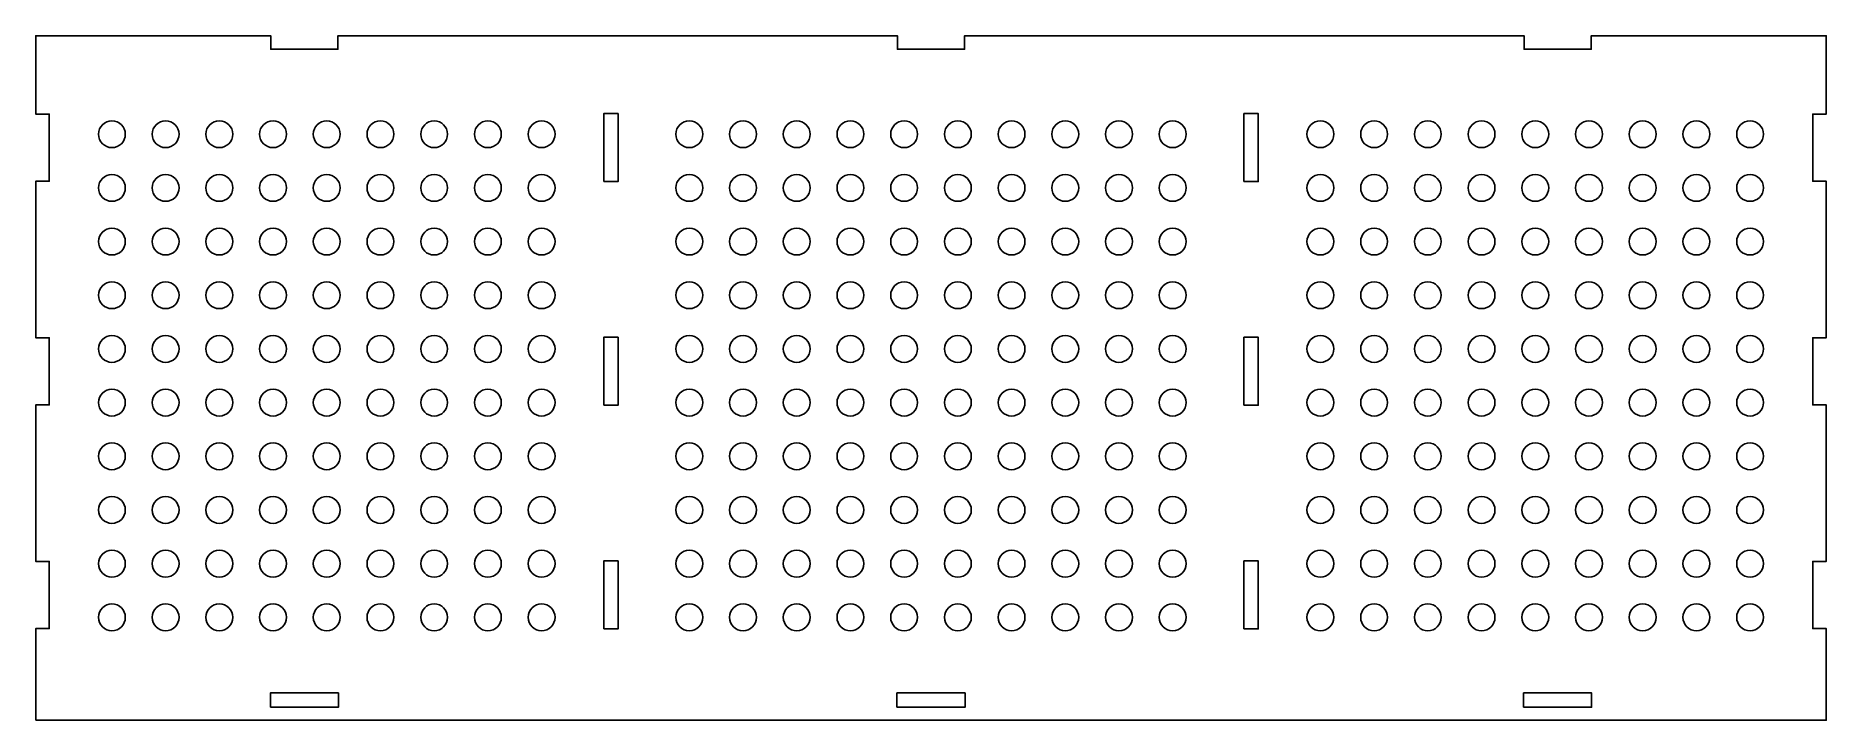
# Model space of a CAD drawing. Header units: metres. Extents: x 0 to 400, y 0 to 153.
import ezdxf

# ---------------------------------------------------------------- set-up
doc = ezdxf.new("R2010")
doc.units = ezdxf.units.M

msp = doc.modelspace()

# ---------------------------------------------------------------- linework, layer by layer
for points in [[(0, 0), (400, 0), (400, 20.5), (397, 20.5), (397, 35.5), (400, 35.5), (400, 70.5), (397, 70.5), (397, 85.5), (400, 85.5), (400, 120.5), (397, 120.5), (397, 135.5), (400, 135.5), (400, 153), (347.5, 153), (347.5, 150), (332.5, 150), (332.5, 153), (207.5, 153), (207.5, 150), (192.5, 150), (192.5, 153), (67.5, 153), (67.5, 150), (52.5, 150), (52.5, 153), (0, 153), (0, 135.5), (3, 135.5), (3, 120.5), (0, 120.5), (0, 85.5), (3, 85.5), (3, 70.5), (0, 70.5), (0, 35.5), (3, 35.5), (3, 20.5), (0, 20.5)], [(126.9, 120.4), (130.1, 120.4), (130.1, 135.6), (126.9, 135.6)], [(269.9, 120.4), (273.1, 120.4), (273.1, 135.6), (269.9, 135.6)], [(126.9, 70.4), (130.1, 70.4), (130.1, 85.6), (126.9, 85.6)], [(269.9, 70.4), (273.1, 70.4), (273.1, 85.6), (269.9, 85.6)], [(126.9, 20.4), (130.1, 20.4), (130.1, 35.6), (126.9, 35.6)], [(269.9, 20.4), (273.1, 20.4), (273.1, 35.6), (269.9, 35.6)], [(52.4, 2.9), (67.6, 2.9), (67.6, 6.1), (52.4, 6.1)], [(192.4, 2.9), (207.6, 2.9), (207.6, 6.1), (192.4, 6.1)], [(332.4, 2.9), (347.6, 2.9), (347.6, 6.1), (332.4, 6.1)]]:
    msp.add_lwpolyline(points, close=True)
for centre in [(17, 131), (29, 131), (41, 131), (53, 131), (65, 131), (77, 131), (89, 131), (101, 131), (113, 131), (146, 131), (158, 131), (170, 131), (182, 131), (194, 131), (206, 131), (218, 131), (230, 131), (242, 131), (254, 131), (287, 131), (299, 131), (311, 131), (323, 131), (335, 131), (347, 131), (359, 131), (371, 131), (383, 131), (17, 119), (29, 119), (41, 119), (53, 119), (65, 119), (77, 119), (89, 119), (101, 119), (113, 119), (146, 119), (158, 119), (170, 119), (182, 119), (194, 119), (206, 119), (218, 119), (230, 119), (242, 119), (254, 119), (287, 119), (299, 119), (311, 119), (323, 119), (335, 119), (347, 119), (359, 119), (371, 119), (383, 119), (17, 107), (29, 107), (41, 107), (53, 107), (65, 107), (77, 107), (89, 107), (101, 107), (113, 107), (146, 107), (158, 107), (170, 107), (182, 107), (194, 107), (206, 107), (218, 107), (230, 107), (242, 107), (254, 107), (287, 107), (299, 107), (311, 107), (323, 107), (335, 107), (347, 107), (359, 107), (371, 107), (383, 107), (17, 95), (29, 95), (41, 95), (53, 95), (65, 95), (77, 95), (89, 95), (101, 95), (113, 95), (146, 95), (158, 95), (170, 95), (182, 95), (194, 95), (206, 95), (218, 95), (230, 95), (242, 95), (254, 95), (287, 95), (299, 95), (311, 95), (323, 95), (335, 95), (347, 95), (359, 95), (371, 95), (383, 95), (17, 83), (29, 83), (41, 83), (53, 83), (65, 83), (77, 83), (89, 83), (101, 83), (113, 83), (146, 83), (158, 83), (170, 83), (182, 83), (194, 83), (206, 83), (218, 83), (230, 83), (242, 83), (254, 83), (287, 83), (299, 83), (311, 83), (323, 83), (335, 83), (347, 83), (359, 83), (371, 83), (383, 83), (17, 71), (29, 71), (41, 71), (53, 71), (65, 71), (77, 71), (89, 71), (101, 71), (113, 71), (146, 71), (158, 71), (170, 71), (182, 71), (194, 71), (206, 71), (218, 71), (230, 71), (242, 71), (254, 71), (287, 71), (299, 71), (311, 71), (323, 71), (335, 71), (347, 71), (359, 71), (371, 71), (383, 71), (17, 59), (29, 59), (41, 59), (53, 59), (65, 59), (77, 59), (89, 59), (101, 59), (113, 59), (146, 59), (158, 59), (170, 59), (182, 59), (194, 59), (206, 59), (218, 59), (230, 59), (242, 59), (254, 59), (287, 59), (299, 59), (311, 59), (323, 59), (335, 59), (347, 59), (359, 59), (371, 59), (383, 59), (17, 47), (29, 47), (41, 47), (53, 47), (65, 47), (77, 47), (89, 47), (101, 47), (113, 47), (146, 47), (158, 47), (170, 47), (182, 47), (194, 47), (206, 47), (218, 47), (230, 47), (242, 47), (254, 47), (287, 47), (299, 47), (311, 47), (323, 47), (335, 47), (347, 47), (359, 47), (371, 47), (383, 47), (17, 35), (29, 35), (41, 35), (53, 35), (65, 35), (77, 35), (89, 35), (101, 35), (113, 35), (146, 35), (158, 35), (170, 35), (182, 35), (194, 35), (206, 35), (218, 35), (230, 35), (242, 35), (254, 35), (287, 35), (299, 35), (311, 35), (323, 35), (335, 35), (347, 35), (359, 35), (371, 35), (383, 35), (17, 23), (29, 23), (41, 23), (53, 23), (65, 23), (77, 23), (89, 23), (101, 23), (113, 23), (146, 23), (158, 23), (170, 23), (182, 23), (194, 23), (206, 23), (218, 23), (230, 23), (242, 23), (254, 23), (287, 23), (299, 23), (311, 23), (323, 23), (335, 23), (347, 23), (359, 23), (371, 23), (383, 23)]:
    msp.add_circle(centre, 3)

doc.saveas('drawing.dxf')
